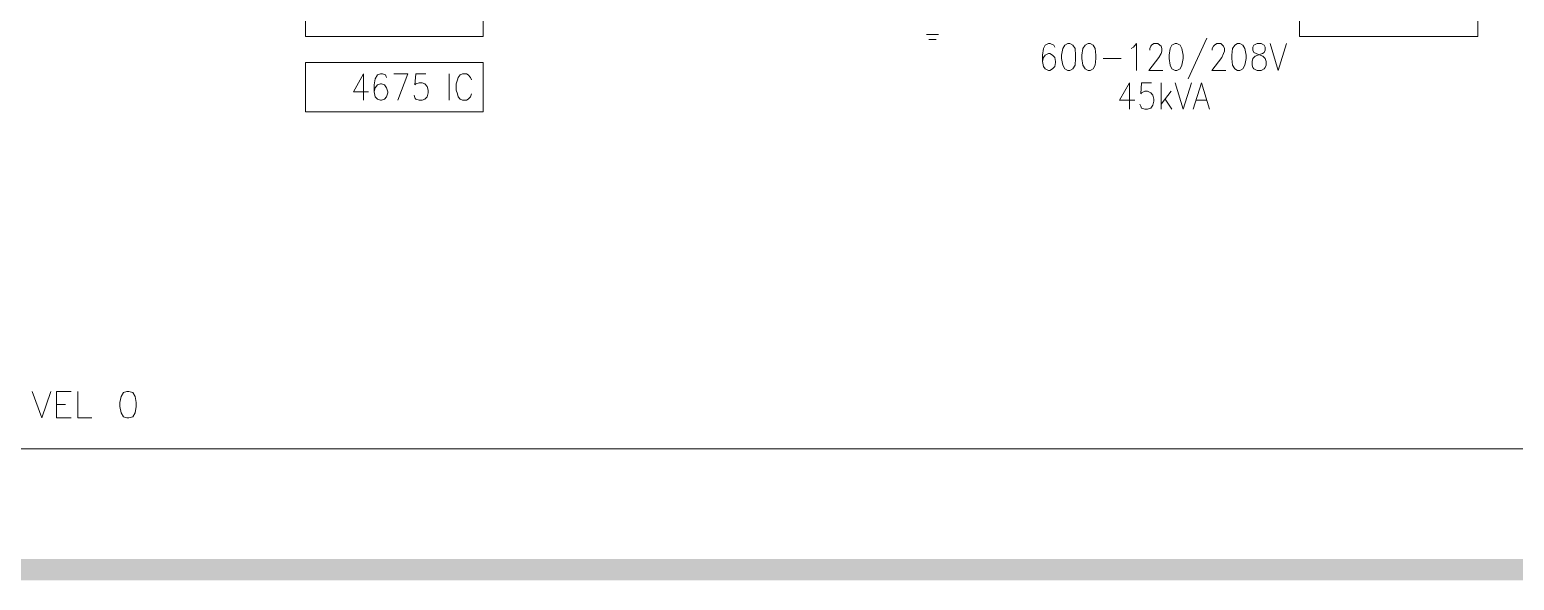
# Model space of a CAD drawing. Header units: inches. Extents: x 0.9 to 46, y 0.8 to 32.4.
# Drawn here: x 3.111 to 7.51, y 0.755 to 2.387 of the extents above; entities that cross this region are included whole.
import ezdxf

# ---------------------------------------------------------------- set-up
doc = ezdxf.new("R2010")
doc.units = ezdxf.units.IN
doc.header["$MEASUREMENT"] = 0
doc.layers.add('PDF_Geometry', color=7, linetype='Continuous')
doc.layers.add('PDF_Solid Fills', color=7, linetype='Continuous')

msp = doc.modelspace()

# ---------------------------------------------------------------- linework, layer by layer
at = {"layer": 'PDF_Geometry', "lineweight": 9}
for points in [[(6.8732, 2.3666), (6.8732, 5.4032), (7.4015, 5.4032), (7.4015, 2.3666)], [(4.4549, 2.3666), (3.9283, 2.3666), (3.9283, 3.1033), (4.4549, 3.1033)], [(6.1865, 2.3466), (6.1782, 2.3416), (6.1716, 2.3316), (6.1682, 2.3116), (6.1682, 2.3016), (6.1716, 2.2816), (6.1782, 2.2716), (6.1865, 2.2666), (6.1932, 2.2666), (6.2015, 2.2716), (6.2082, 2.2816), (6.2099, 2.3016), (6.2099, 2.3116), (6.2082, 2.3316), (6.2015, 2.3416), (6.1932, 2.3466)], [(6.2466, 2.3466), (6.2382, 2.3416), (6.2316, 2.3316), (6.2282, 2.3116), (6.2282, 2.3016), (6.2316, 2.2816), (6.2382, 2.2716), (6.2466, 2.2666), (6.2532, 2.2666), (6.2616, 2.2716), (6.2682, 2.2816), (6.2699, 2.3016), (6.2699, 2.3116), (6.2682, 2.3316), (6.2616, 2.3416), (6.2532, 2.3466)], [(6.5049, 2.3466), (6.4949, 2.3416), (6.4899, 2.3316), (6.4866, 2.3116), (6.4866, 2.3016), (6.4899, 2.2816), (6.4949, 2.2716), (6.5049, 2.2666), (6.5099, 2.2666), (6.5199, 2.2716), (6.5249, 2.2816), (6.5282, 2.3016), (6.5282, 2.3116), (6.5249, 2.3316), (6.5199, 2.3416), (6.5099, 2.3466)], [(6.6899, 2.3466), (6.6815, 2.3416), (6.6749, 2.3316), (6.6732, 2.3116), (6.6732, 2.3016), (6.6749, 2.2816), (6.6815, 2.2716), (6.6899, 2.2666), (6.6966, 2.2666), (6.7049, 2.2716), (6.7116, 2.2816), (6.7149, 2.3016), (6.7149, 2.3116), (6.7116, 2.3316), (6.7049, 2.3416), (6.6966, 2.3466)], [(6.7482, 2.3466), (6.7382, 2.3416), (6.7349, 2.335), (6.7349, 2.3266), (6.7382, 2.32), (6.7449, 2.3166), (6.7565, 2.3116), (6.7649, 2.3083), (6.7715, 2.3016), (6.7749, 2.2933), (6.7749, 2.2816), (6.7715, 2.275), (6.7682, 2.2716), (6.7599, 2.2666), (6.7482, 2.2666), (6.7382, 2.2716), (6.7349, 2.275), (6.7332, 2.2816), (6.7332, 2.2933), (6.7349, 2.3016), (6.7415, 2.3083), (6.7499, 2.3116), (6.7632, 2.3166), (6.7682, 2.32), (6.7715, 2.3266), (6.7715, 2.335), (6.7682, 2.3416), (6.7599, 2.3466)], [(3.9283, 2.29), (4.4549, 2.29), (4.4549, 2.1433), (3.9283, 2.1433)]]:
    msp.add_lwpolyline(points, close=True, dxfattribs=at)
for points in [[(5.8032, 2.3733), (5.7682, 2.3733)], [(5.7966, 2.3583), (5.7749, 2.3583)], [(6.1482, 2.335), (6.1449, 2.3416), (6.1349, 2.3466), (6.1299, 2.3466), (6.1199, 2.3416), (6.1149, 2.3316), (6.1116, 2.3116), (6.1116, 2.2933), (6.1149, 2.2783), (6.1199, 2.2716), (6.1299, 2.2666), (6.1332, 2.2666), (6.1416, 2.2716), (6.1482, 2.2783), (6.1499, 2.29), (6.1499, 2.2933), (6.1482, 2.305), (6.1416, 2.3116), (6.1332, 2.3166), (6.1299, 2.3166), (6.1199, 2.3116), (6.1149, 2.305), (6.1116, 2.2933)], [(6.3749, 2.3316), (6.3816, 2.335), (6.3899, 2.3466), (6.3899, 2.2666)], [(6.4299, 2.3266), (6.4299, 2.3316), (6.4332, 2.3383), (6.4349, 2.3416), (6.4415, 2.3466), (6.4532, 2.3466), (6.4599, 2.3416), (6.4632, 2.3383), (6.4649, 2.3316), (6.4649, 2.3233), (6.4632, 2.3166), (6.4566, 2.305), (6.4265, 2.2666), (6.4682, 2.2666)], [(6.5982, 2.3616), (6.5432, 2.2416)], [(6.6149, 2.3266), (6.6149, 2.3316), (6.6182, 2.3383), (6.6216, 2.3416), (6.6282, 2.3466), (6.6399, 2.3466), (6.6449, 2.3416), (6.6482, 2.3383), (6.6515, 2.3316), (6.6515, 2.3233), (6.6482, 2.3166), (6.6432, 2.305), (6.6132, 2.2666), (6.6549, 2.2666)], [(6.7865, 2.3466), (6.8099, 2.2666), (6.8349, 2.3466)], [(6.2915, 2.3016), (6.3449, 2.3016)], [(4.0999, 2.1783), (4.0999, 2.2566), (4.0699, 2.2033), (4.1149, 2.2033)], [(4.1683, 2.245), (4.1649, 2.2533), (4.1566, 2.2566), (4.1499, 2.2566), (4.1416, 2.2533), (4.1349, 2.2416), (4.1316, 2.2233), (4.1316, 2.2033), (4.1349, 2.1883), (4.1416, 2.1816), (4.1499, 2.1783), (4.1533, 2.1783), (4.1616, 2.1816), (4.1683, 2.1883), (4.1716, 2.2), (4.1716, 2.2033), (4.1683, 2.215), (4.1616, 2.2233), (4.1533, 2.2266), (4.1499, 2.2266), (4.1416, 2.2233), (4.1349, 2.215), (4.1316, 2.2033)], [(4.2016, 2.1783), (4.2316, 2.2566), (4.1899, 2.2566)], [(4.2849, 2.2566), (4.2549, 2.2566), (4.2516, 2.2233), (4.2549, 2.2266), (4.2649, 2.23), (4.2733, 2.23), (4.2816, 2.2266), (4.2883, 2.2183), (4.2916, 2.2083), (4.2916, 2.2), (4.2883, 2.1883), (4.2816, 2.1816), (4.2733, 2.1783), (4.2649, 2.1783), (4.2549, 2.1816), (4.2516, 2.185), (4.2499, 2.1933)], [(4.3532, 2.2566), (4.3532, 2.1783)], [(4.4199, 2.2383), (4.4166, 2.245), (4.4099, 2.2533), (4.4049, 2.2566), (4.3933, 2.2566), (4.3866, 2.2533), (4.3799, 2.245), (4.3783, 2.2383), (4.3749, 2.2266), (4.3749, 2.2083), (4.3783, 2.1966), (4.3799, 2.1883), (4.3866, 2.1816), (4.3933, 2.1783), (4.4049, 2.1783), (4.4099, 2.1816), (4.4166, 2.1883), (4.4199, 2.1966)], [(6.3699, 2.1516), (6.3699, 2.23), (6.3399, 2.1783), (6.3849, 2.1783)], [(6.4349, 2.23), (6.4049, 2.23), (6.4032, 2.1966), (6.4049, 2.2), (6.4149, 2.205), (6.4232, 2.205), (6.4332, 2.2), (6.4382, 2.1933), (6.4415, 2.1816), (6.4415, 2.175), (6.4382, 2.1633), (6.4332, 2.155), (6.4232, 2.1516), (6.4149, 2.1516), (6.4049, 2.155), (6.4032, 2.16), (6.3999, 2.1666)], [(6.4632, 2.23), (6.4632, 2.1516)], [(6.4932, 2.205), (6.4632, 2.1666)], [(6.5049, 2.23), (6.5282, 2.1516), (6.5532, 2.23)], [(6.5582, 2.1516), (6.5832, 2.23), (6.6066, 2.1516)], [(6.4749, 2.1816), (6.4949, 2.1516)], [(6.5682, 2.1783), (6.5982, 2.1783)]]:
    msp.add_lwpolyline(points, dxfattribs=at)
at = {"layer": 'PDF_Geometry', "color": 8, "lineweight": 20, "true_color": 0x808080}
for points in [[(3.1183, 1.315), (3.1466, 1.2366), (3.1733, 1.315)], [(3.2333, 1.2366), (3.1899, 1.2366), (3.1899, 1.315), (3.2333, 1.315)], [(3.1899, 1.2766), (3.2166, 1.2766)], [(3.2533, 1.315), (3.2533, 1.2366), (3.2949, 1.2366)], [(41.7374, 1.145), (2.7, 1.145)]]:
    msp.add_lwpolyline(points, dxfattribs=at)
msp.add_lwpolyline([(3.3983, 1.315), (3.3883, 1.3116), (3.3816, 1.3), (3.3783, 1.2816), (3.3783, 1.27), (3.3816, 1.2516), (3.3883, 1.24), (3.3983, 1.2366), (3.4049, 1.2366), (3.4166, 1.24), (3.4233, 1.2516), (3.4266, 1.27), (3.4266, 1.2816), (3.4233, 1.3), (3.4166, 1.3116), (3.4049, 1.315)], close=True, dxfattribs=at)
at = {"layer": 'PDF_Solid Fills', "lineweight": 9, "transparency": 33554559}
for points in [[(41.6609, 0.755), (41.6609, 0.8183), (1.5383, 0.755)], [(41.6609, 0.8183), (1.5383, 0.755), (1.6016, 0.8183)]]:
    msp.add_solid(points, dxfattribs=at)

doc.saveas('drawing.dxf')
